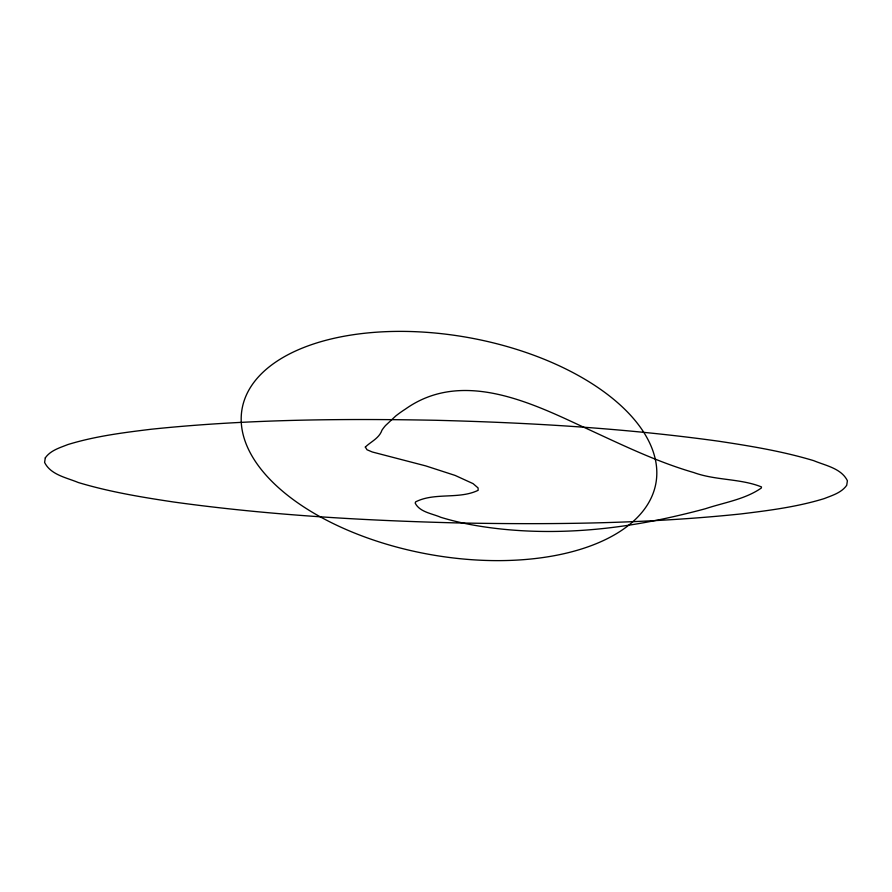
<?xml version="1.0" encoding="UTF-8"?>
<svg xmlns="http://www.w3.org/2000/svg" width="892" height="892" viewBox="0 0 892 892"><rect width="100%" height="100%" fill="white"/><g stroke="black" fill="none" stroke-linecap="round" stroke-linejoin="round"><path stroke-width="1.34" d="M365.319 447.07L367.025 449.769L372.332 451.999L425.718 465.892L455.154 475.436L473.083 483.642L478.079 487.935L478.134 490.31C459.001 499.632 434.705 492.161 415.65 501.862L415.181 503.077C419.653 512.153 432.241 513.547 440.76 517.293C461.354 523.604 482.695 527.161 504.091 529.324C561.447 534.955 619.472 529.19 675.478 516.189A689.416 361.249 10.2 0 0 705.572 508.685C724.181 502.486 745.054 499.397 761.322 488.024L761.478 486.932C740.471 478.435 715.484 480.532 693.775 472.548C654.048 461.03 616.952 442.32 579.432 425.25C526.336 400.363 460.004 370.381 405.548 409.004A227.817 119.372 10.2 0 0 395.78 415.951L385.467 425.595A135.261 70.881 10.2 0 0 382.01 430.089C379.189 438.362 370.972 441.573 365.319 447.07M45.291 457.875L44.6 462.446C50.766 474.923 66.532 477.588 78.251 482.505C109.337 491.871 141.438 497.156 173.483 501.984C267.232 514.974 361.851 520.493 456.414 522.902C551.289 524.719 646.444 523.805 740.895 513.937C768.915 510.514 797.113 506.935 824.175 498.617C832.247 495.406 841.479 492.785 846.709 485.304L847.4 480.732C841.234 468.267 825.468 465.591 813.749 460.673C782.663 451.307 750.562 446.022 718.517 441.194C624.768 428.205 530.149 422.685 435.586 420.277C340.711 418.471 245.556 419.385 151.105 429.253C123.085 432.665 94.886 436.244 67.825 444.573C59.753 447.784 50.521 450.393 45.291 457.875M320.719 517.07A210.222 110.151 10.2 0 0 654.739 488.348A210.222 110.151 10.2 0 0 371.551 332.582A210.222 110.151 10.2 0 0 320.719 517.07"/></g></svg>
